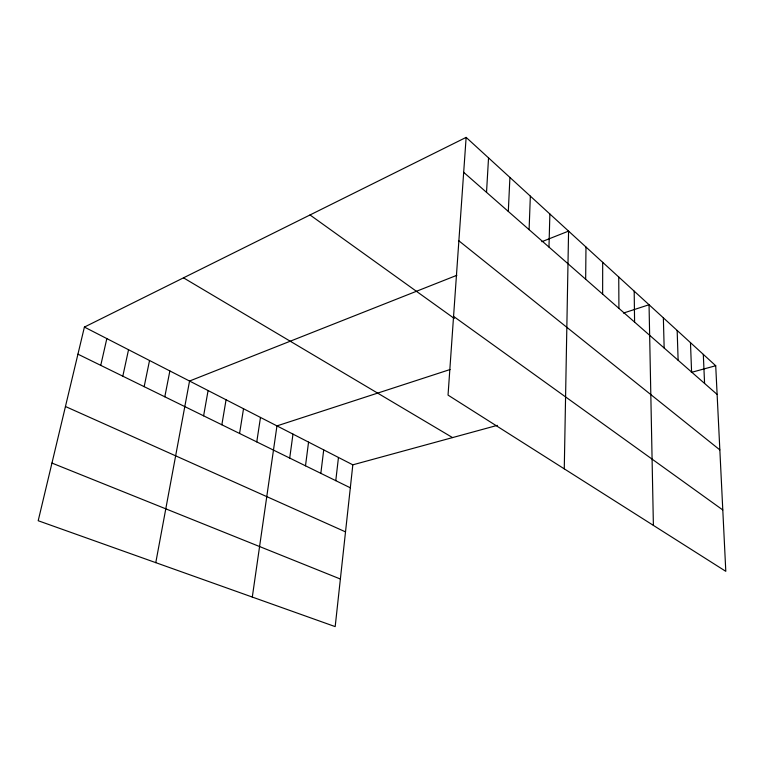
<?xml version="1.0" encoding="UTF-8"?>
<svg xmlns="http://www.w3.org/2000/svg" width="764" height="764" viewBox="0 0 764 764"><rect width="100%" height="100%" fill="white"/><g stroke="black" fill="none" stroke-linecap="round" stroke-linejoin="round"><path stroke-width="1.15" d="M602.634 294.092L602.691 262.319M585.663 279.223L585.978 247.03M564.271 468.848L568.578 231.11L541.81 241.701M548.972 247.068L549.879 213.996M529.099 229.658L530.34 196.128M508.308 211.437L509.913 177.439M486.525 192.347L488.54 157.881M466.135 137.386L448.038 395.112L725.8 571.329L715.715 365.736L466.135 137.386L84.403 327.078L38.2 520.733L335.186 626.614L352.825 464.827L497.345 425.357M335.778 480.68L338.462 457.455M320.842 473.346L323.716 449.881M305.495 465.82L308.56 442.108M289.709 458.075L292.984 434.114M252.301 597.066L276.96 425.892L450.072 369.528M256.771 441.907L260.486 417.43M239.571 433.474L243.525 408.73M221.856 424.784L226.068 399.773M203.606 415.836L208.085 390.547M155.78 562.657L189.548 381.035L456.872 275.298M164.804 396.793L169.866 370.932M144.157 386.66L149.534 360.503M122.813 376.194L128.543 349.721M100.752 365.373L106.836 338.586M623.472 313.068L649.047 304.74L653.392 525.393M691.305 372.402L715.715 365.736M51.962 463.07L340.372 579.026M65.456 406.505L345.509 531.868M77.938 354.171L350.323 487.804M84.403 327.078L352.825 464.827M183.494 277.838L452.555 437.591M453.568 316.382L722.792 509.96M310.022 214.961L454.351 318.512M458.877 240.822L719.841 449.891M463.681 172.33L717.119 394.425M703.31 354.391L704.58 383.433M690.475 342.635L691.592 372.049M677.162 330.468L678.126 360.245M663.362 317.843L664.155 348.002M634.187 291.141L634.588 322.093M618.744 277.017L618.926 308.369"/></g></svg>
